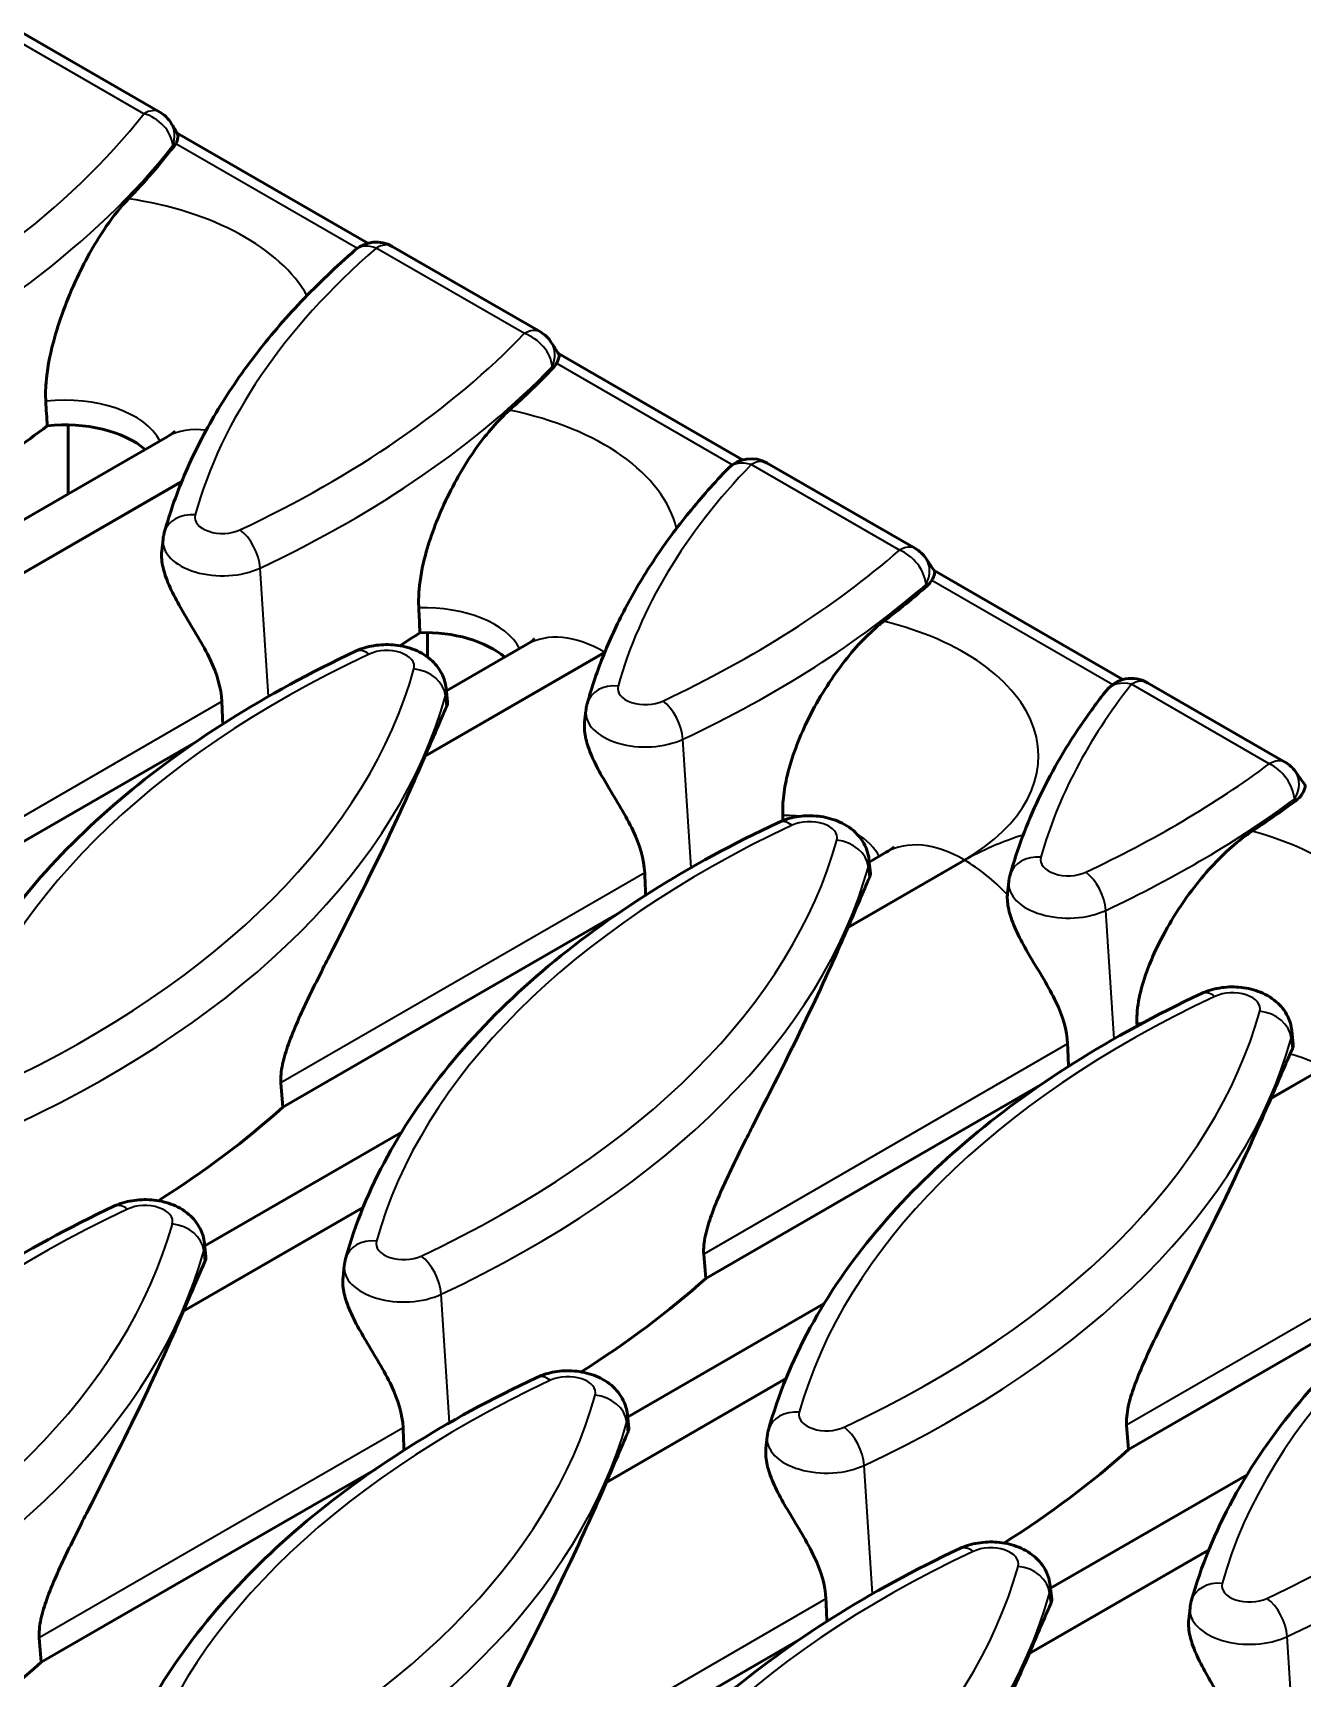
# Model space of a CAD drawing. Header units: millimetres. Extents: x 0 to 1485, y 0 to 1050.
# Drawn here: x 157.71 to 187.42, y 263.75 to 302.25 of the extents above; entities that cross this region are included whole.
import ezdxf

# ---------------------------------------------------------------- set-up
doc = ezdxf.new("R2010")
doc.units = ezdxf.units.MM
doc.header["$LTSCALE"] = 2.5
doc.layers.add('Sichtbar (ISO)', color=7, linetype='Continuous', lineweight=50)
doc.layers.add('Sichtbar schmal (ISO)', color=7, linetype='Continuous', lineweight=35)

msp = doc.modelspace()

# ---------------------------------------------------------------- linework, layer by layer
at = {"layer": 'Sichtbar (ISO)'}
for p, q in [((157.469, 302.248), (160.68, 300.394)), ((165.548, 297.325), (161.086, 299.901)), ((166.123, 297.251), (169.589, 295.251)), ((174.324, 292.258), (170.011, 294.748)), ((158.532, 293.076), (158.532, 291.459)), ((157.49, 290.857), (160.85, 292.797)), ((174.899, 292.185), (178.369, 290.181)), ((160.756, 290.401), (160.727, 290.127)), ((183.228, 287.117), (178.808, 289.669)), ((166.95, 288.216), (166.95, 287.643)), ((167.389, 286.853), (169.268, 287.937)), ((167.382, 286.915), (167.417, 286.598)), ((183.803, 287.044), (187.029, 285.181)), ((170.656, 286.397), (170.626, 286.122)), ((161.492, 285.638), (153.661, 281.117)), ((177.289, 282.848), (177.686, 283.077)), ((177.282, 282.911), (177.316, 282.593)), ((180.555, 282.392), (180.526, 282.117)), ((171.391, 281.634), (163.561, 277.113)), ((187.181, 278.906), (187.215, 278.598)), ((163.561, 277.113), (163.515, 277.679)), ((181.291, 277.629), (173.46, 273.108)), ((161.732, 273.866), (166.334, 276.523)), ((161.726, 273.929), (161.76, 273.612)), ((164.999, 273.411), (164.969, 273.136)), ((173.46, 273.108), (173.415, 273.675)), ((190.552, 273.256), (183.36, 269.103)), ((171.632, 269.862), (176.233, 272.519)), ((171.625, 269.924), (171.659, 269.607)), ((183.36, 269.103), (183.314, 269.67)), ((174.898, 269.406), (174.869, 269.131)), ((165.735, 268.647), (157.904, 264.126)), ((181.531, 265.857), (186.133, 268.514)), ((181.525, 265.92), (181.559, 265.602)), ((184.798, 265.401), (184.768, 265.126)), ((157.904, 264.126), (157.858, 264.693)), ((175.634, 264.643), (167.804, 260.122))]:
    msp.add_line(p, q, dxfattribs=at)
for centre, start, end in [((160.305, 299.745), 31.1538, 60), ((165.748, 296.602), 60, 130.8976), ((169.214, 294.601), 32.8553, 60), ((174.524, 291.535), 60, 135.9753), ((177.994, 289.532), 34.2999, 60), ((183.428, 286.395), 60, 141.6695), ((186.654, 284.532), 35.5634, 60)]:
    msp.add_arc(centre, 0.75, start, end, dxfattribs=at)
for centre, major_axis, ratio, start_param, end_param in [((83.678, 346.62), (81.253, -64.118), 0.218411, 0.521916, 0.527112), ((135.425, 306.244), (28.061, 0), 0.57735, 5.775514, 5.859684), ((90.882, 341.625), (84.458, -67.069), 0.21662, 0.564263, 0.569521), ((145.324, 302.239), (28.061, 0), 0.57735, 5.707584, 5.77881), ((135.425, 302.978), (28.411, 0), 0.57735, 5.542918, 5.633306), ((158.471, 291.777), (-2.25, 0), 0.57735, 3.733481, 4.903359), ((99.145, 335.85), (86.555, -69.006), 0.215382, 0.604391, 0.609741), ((155.224, 298.235), (28.061, 0), 0.57735, 5.637221, 5.699786), ((145.324, 298.973), (28.411, 0), 0.57735, 5.542918, 5.567797), ((166.889, 286.917), (-2.25, 0), 0.57735, 3.733481, 4.765474), ((139.668, 289.253), (28.061, 0), 0.57735, 6.037665, 6.038748), ((108.449, 329.382), (87.523, -69.96), 0.214492, 0.643111, 0.648598), ((165.123, 294.23), (28.061, 0), 0.57735, 5.564998, 5.622024), ((149.567, 285.248), (28.061, 0), 0.57735, 6.037665, 6.038748), ((159.467, 281.244), (28.061, 0), 0.57735, 6.037665, 6.038748), ((139.668, 285.987), (28.411, 0), 0.57735, 5.542918, 5.711515), ((149.567, 281.982), (28.411, 0), 0.57735, 5.542918, 5.711515), ((134.011, 276.267), (28.061, 0), 0.57735, 6.037665, 6.038748), ((159.467, 277.978), (28.411, 0), 0.57735, 5.542918, 5.711515), ((143.91, 272.262), (28.061, 0), 0.57735, 6.037665, 6.038748), ((134.011, 273.001), (28.411, 0), 0.57735, 5.542918, 5.711515), ((153.81, 268.258), (28.061, 0), 0.57735, 6.037665, 6.038748)]:
    msp.add_ellipse(centre, major_axis=major_axis, ratio=ratio, start_param=start_param, end_param=end_param, dxfattribs=at)
for points, knots in [([(161.095, 299.886), (161.1, 299.878), (161.103, 299.868), (161.111, 299.824), (161.103, 299.779), (161.076, 299.706), (161.067, 299.686), (161.056, 299.664)], [0.0924073, 0.0924073, 0.0924073, 0.0924073, 0.1208521, 0.1208521, 0.2067367, 0.2067367, 0.235931, 0.235931, 0.235931, 0.235931]), ([(158.011, 293.629), (158.007, 293.694), (158.006, 293.759), (158.007, 293.904), (158.01, 293.982), (158.039, 294.353), (158.096, 294.671), (158.317, 295.496), (158.508, 296.015), (158.952, 296.96), (159.185, 297.37), (159.6, 297.972), (159.774, 298.189), (159.947, 298.368)], [-1.59684, -1.59684, -1.59684, -1.59684, -1.53798, -1.53798, -1.470583, -1.470583, -1.224716, -1.224716, -0.882562, -0.882562, -0.580215, -0.580215, -0.366473, -0.366473, -0.366473, -0.366473]), ([(160.786, 290.559), (160.919, 291.037), (161.088, 291.512), (161.493, 292.447), (161.729, 292.908), (162.268, 293.813), (162.569, 294.257), (163.235, 295.125), (163.598, 295.55), (164.385, 296.377), (164.807, 296.779), (165.257, 297.169)], [5.6570493, 5.6570493, 5.6570493, 5.6570493, 5.7427837, 5.7427837, 5.828518, 5.828518, 5.9142524, 5.9142524, 5.9999868, 5.9999868, 6.0857211, 6.0857211, 6.0857211, 6.0857211]), ([(170.018, 294.738), (170.027, 294.724), (170.03, 294.704), (170.024, 294.644), (170.01, 294.6), (169.979, 294.535), (169.974, 294.527), (169.97, 294.518)], [0.0828078, 0.0828078, 0.0828078, 0.0828078, 0.1345371, 0.1345371, 0.2007554, 0.2007554, 0.2100856, 0.2100856, 0.2100856, 0.2100856]), ([(166.742, 288.793), (166.739, 288.859), (166.738, 288.926), (166.74, 289.07), (166.744, 289.147), (166.774, 289.486), (166.825, 289.756), (167.007, 290.439), (167.17, 290.874), (167.583, 291.748), (167.832, 292.173), (168.345, 292.893), (168.605, 293.191), (168.864, 293.421)], [-1.455921, -1.455921, -1.455921, -1.455921, -1.406192, -1.406192, -1.3509, -1.3509, -1.166398, -1.166398, -0.88306, -0.88306, -0.580454, -0.580454, -0.295552, -0.295552, -0.295552, -0.295552]), ([(160.85, 292.797), (160.92, 292.838), (160.972, 292.874), (161.027, 292.917), (161.039, 292.928), (161.039, 292.928)], [3.1415927, 3.1415927, 3.1415927, 3.1415927, 3.2862916, 3.2862916, 3.4018536, 3.4018536, 3.4018536, 3.4018536]), ([(170.686, 286.554), (170.794, 286.945), (170.926, 287.332), (171.236, 288.099), (171.414, 288.478), (171.814, 289.226), (172.036, 289.595), (172.522, 290.321), (172.786, 290.677), (173.355, 291.377), (173.66, 291.721), (173.985, 292.056)], [5.6570493, 5.6570493, 5.6570493, 5.6570493, 5.7269932, 5.7269932, 5.7969371, 5.7969371, 5.866881, 5.866881, 5.936825, 5.936825, 6.0067689, 6.0067689, 6.0067689, 6.0067689]), ([(160.756, 290.401), (160.757, 290.412), (160.759, 290.423), (160.762, 290.444), (160.763, 290.455), (160.767, 290.476), (160.769, 290.486), (160.773, 290.507), (160.776, 290.518), (160.781, 290.538), (160.783, 290.548), (160.786, 290.559)], [5.5596905, 5.5596905, 5.5596905, 5.5596905, 5.57916226, 5.57916226, 5.59863402, 5.59863402, 5.61810578, 5.61810578, 5.63757754, 5.63757754, 5.6570493, 5.6570493, 5.6570493, 5.6570493]), ([(160.727, 290.127), (160.72, 290.063), (160.719, 289.996), (160.736, 289.803), (160.768, 289.672), (160.857, 289.407), (160.927, 289.251), (161.087, 288.938), (161.176, 288.782), (161.465, 288.293), (161.691, 287.939), (162.016, 287.257), (162.119, 286.926), (162.132, 286.601)], [3.8013839, 3.8013839, 3.8013839, 3.8013839, 3.8486369, 3.8486369, 3.9329934, 3.9329934, 4.0314686, 4.0314686, 4.1299438, 4.1299438, 4.3729414, 4.3729414, 4.5970062, 4.5970062, 4.5970062, 4.5970062]), ([(178.813, 289.662), (178.813, 289.662), (178.813, 289.662), (178.824, 289.645), (178.825, 289.616), (178.803, 289.54), (178.785, 289.497), (178.756, 289.445)], [0.0767477, 0.0767477, 0.0767477, 0.0767477, 0.0767823, 0.0767823, 0.1493241, 0.1493241, 0.2065298, 0.2065298, 0.2065298, 0.2065298]), ([(175.265, 283.935), (175.26, 284.048), (175.262, 284.164), (175.286, 284.457), (175.314, 284.634), (175.448, 285.226), (175.605, 285.651), (176.009, 286.513), (176.274, 286.956), (176.835, 287.725), (177.128, 288.053), (177.494, 288.374), (177.563, 288.43), (177.631, 288.482)], [-1.351817, -1.351817, -1.351817, -1.351817, -1.273004, -1.273004, -1.158051, -1.158051, -0.893248, -0.893248, -0.584214, -0.584214, -0.289153, -0.289153, -0.220892, -0.220892, -0.220892, -0.220892]), ([(165.264, 287.781), (165.402, 287.846), (165.543, 287.887), (165.838, 287.936), (165.991, 287.942), (166.296, 287.917), (166.447, 287.886), (166.741, 287.779), (166.884, 287.703), (167.12, 287.5), (167.218, 287.387), (167.336, 287.144), (167.37, 287.032), (167.382, 286.915)], [0.102537, 0.102537, 0.102537, 0.102537, 0.502627, 0.502627, 0.927097, 0.927097, 1.350551, 1.350551, 1.766423, 1.766423, 2.082244, 2.082244, 2.294291, 2.294291, 2.294291, 2.294291]), ([(169.268, 287.937), (169.338, 287.978), (169.389, 288.014), (169.445, 288.057), (169.456, 288.068), (169.456, 288.068)], [3.1415927, 3.1415927, 3.1415927, 3.1415927, 3.2862916, 3.2862916, 3.4018536, 3.4018536, 3.4018536, 3.4018536]), ([(155.129, 277.572), (155.356, 278.386), (155.684, 279.187), (156.532, 280.742), (157.051, 281.496), (158.266, 282.945), (158.961, 283.64), (160.51, 284.957), (161.365, 285.58), (163.214, 286.744), (164.209, 287.285), (165.264, 287.781)], [5.6570493, 5.6570493, 5.6570493, 5.6570493, 5.8027839, 5.8027839, 5.9485186, 5.9485186, 6.0942532, 6.0942532, 6.2399879, 6.2399879, 6.3857225, 6.3857225, 6.3857225, 6.3857225]), ([(180.585, 282.549), (180.669, 282.85), (180.766, 283.148), (180.988, 283.741), (181.113, 284.035), (181.389, 284.617), (181.54, 284.906), (181.868, 285.476), (182.045, 285.758), (182.423, 286.314), (182.625, 286.589), (182.839, 286.86)], [5.6570493, 5.6570493, 5.6570493, 5.6570493, 5.7108399, 5.7108399, 5.7646305, 5.7646305, 5.8184212, 5.8184212, 5.8722118, 5.8722118, 5.9260024, 5.9260024, 5.9260024, 5.9260024]), ([(166.894, 285.332), (166.992, 285.559), (167.082, 285.77), (167.245, 286.149), (167.322, 286.329), (167.394, 286.487)], [5.6696828, 5.6696828, 5.6696828, 5.6696828, 5.9076607, 5.9076607, 6.1399115, 6.1399115, 6.1399115, 6.1399115]), ([(170.656, 286.397), (170.657, 286.407), (170.658, 286.418), (170.661, 286.439), (170.663, 286.45), (170.666, 286.471), (170.668, 286.482), (170.673, 286.503), (170.675, 286.513), (170.68, 286.533), (170.683, 286.544), (170.686, 286.554)], [5.5596905, 5.5596905, 5.5596905, 5.5596905, 5.57916226, 5.57916226, 5.59863402, 5.59863402, 5.61810578, 5.61810578, 5.63757754, 5.63757754, 5.6570493, 5.6570493, 5.6570493, 5.6570493]), ([(170.626, 286.122), (170.619, 286.058), (170.619, 285.991), (170.636, 285.798), (170.668, 285.668), (170.757, 285.403), (170.826, 285.246), (170.986, 284.934), (171.076, 284.778), (171.365, 284.288), (171.591, 283.934), (171.916, 283.252), (172.018, 282.921), (172.032, 282.596)], [3.8013839, 3.8013839, 3.8013839, 3.8013839, 3.8486369, 3.8486369, 3.9329934, 3.9329934, 4.0314686, 4.0314686, 4.1299438, 4.1299438, 4.3729414, 4.3729414, 4.5970062, 4.5970062, 4.5970062, 4.5970062]), ([(163.515, 277.679), (163.51, 277.743), (163.511, 277.813), (163.524, 277.961), (163.537, 278.04), (163.589, 278.279), (163.64, 278.442), (163.821, 278.947), (163.987, 279.307), (164.323, 280.009), (164.495, 280.349), (165.109, 281.558), (165.583, 282.486), (166.34, 284.076), (166.643, 284.754), (166.887, 285.315)], [0.001445, 0.001445, 0.001445, 0.001445, 0.046776, 0.046776, 0.093551, 0.093551, 0.187102, 0.187102, 0.417891, 0.417891, 0.64868, 0.64868, 1.339149, 1.339149, 1.926999, 1.926999, 1.926999, 1.926999]), ([(187.487, 284.655), (187.489, 284.652), (187.491, 284.649), (187.499, 284.626), (187.494, 284.591), (187.46, 284.512), (187.444, 284.48), (187.422, 284.442)], [0.071623, 0.071623, 0.071623, 0.071623, 0.0839687, 0.0839687, 0.1618309, 0.1618309, 0.2033468, 0.2033468, 0.2033468, 0.2033468]), ([(187.422, 284.442), (187.42, 284.439), (187.418, 284.437), (187.382, 284.379), (187.333, 284.328), (187.271, 284.282)], [0.16446665, 0.16446665, 0.16446665, 0.16446665, 0.16762712, 0.16762712, 0.22766396, 0.22766396, 0.22766396, 0.22766396]), ([(165.029, 273.568), (165.255, 274.382), (165.584, 275.182), (166.432, 276.737), (166.951, 277.492), (168.166, 278.941), (168.861, 279.635), (170.41, 280.953), (171.264, 281.576), (173.113, 282.74), (174.108, 283.281), (175.163, 283.776)], [5.6570493, 5.6570493, 5.6570493, 5.6570493, 5.8027839, 5.8027839, 5.9485186, 5.9485186, 6.0942532, 6.0942532, 6.2399879, 6.2399879, 6.3857225, 6.3857225, 6.3857225, 6.3857225]), ([(175.163, 283.776), (175.301, 283.841), (175.443, 283.882), (175.737, 283.931), (175.891, 283.937), (176.195, 283.912), (176.347, 283.881), (176.64, 283.774), (176.784, 283.699), (177.02, 283.495), (177.117, 283.382), (177.235, 283.139), (177.269, 283.027), (177.282, 282.911)], [0.102537, 0.102537, 0.102537, 0.102537, 0.502627, 0.502627, 0.927097, 0.927097, 1.350551, 1.350551, 1.766423, 1.766423, 2.082244, 2.082244, 2.294291, 2.294291, 2.294291, 2.294291]), ([(183.556, 279.072), (183.553, 279.144), (183.554, 279.217), (183.564, 279.391), (183.576, 279.491), (183.666, 280.006), (183.826, 280.426), (184.206, 281.24), (184.493, 281.725), (185.129, 282.57), (185.447, 282.917), (185.933, 283.341), (186.094, 283.464), (186.253, 283.569)], [-1.334604, -1.334604, -1.334604, -1.334604, -1.283403, -1.283403, -1.216084, -1.216084, -0.941622, -0.941622, -0.589756, -0.589756, -0.290373, -0.290373, -0.144289, -0.144289, -0.144289, -0.144289]), ([(177.686, 283.077), (177.756, 283.118), (177.807, 283.154), (177.863, 283.196), (177.874, 283.208), (177.874, 283.208)], [3.1415927, 3.1415927, 3.1415927, 3.1415927, 3.2862916, 3.2862916, 3.4018536, 3.4018536, 3.4018536, 3.4018536]), ([(180.555, 282.392), (180.556, 282.403), (180.558, 282.413), (180.561, 282.435), (180.562, 282.445), (180.566, 282.466), (180.568, 282.477), (180.572, 282.498), (180.575, 282.508), (180.58, 282.529), (180.582, 282.539), (180.585, 282.549)], [5.5596905, 5.5596905, 5.5596905, 5.5596905, 5.57916226, 5.57916226, 5.59863402, 5.59863402, 5.61810578, 5.61810578, 5.63757754, 5.63757754, 5.6570493, 5.6570493, 5.6570493, 5.6570493]), ([(176.794, 281.328), (176.892, 281.554), (176.982, 281.765), (177.144, 282.144), (177.222, 282.325), (177.293, 282.482)], [5.6696828, 5.6696828, 5.6696828, 5.6696828, 5.9076607, 5.9076607, 6.1399115, 6.1399115, 6.1399115, 6.1399115]), ([(180.522, 282.079), (180.519, 282.027), (180.52, 281.973), (180.535, 281.793), (180.567, 281.663), (180.656, 281.398), (180.726, 281.241), (180.886, 280.929), (180.975, 280.773), (181.264, 280.284), (181.49, 279.929), (181.815, 279.248), (181.918, 278.916), (181.931, 278.592)], [3.8106928, 3.8106928, 3.8106928, 3.8106928, 3.8486369, 3.8486369, 3.9329934, 3.9329934, 4.0314686, 4.0314686, 4.1299438, 4.1299438, 4.3729414, 4.3729414, 4.5970062, 4.5970062, 4.5970062, 4.5970062]), ([(173.415, 273.675), (173.409, 273.739), (173.41, 273.808), (173.424, 273.956), (173.437, 274.035), (173.488, 274.275), (173.54, 274.438), (173.72, 274.942), (173.886, 275.303), (174.223, 276.004), (174.395, 276.344), (175.009, 277.554), (175.482, 278.481), (176.24, 280.071), (176.543, 280.75), (176.786, 281.311)], [0.001445, 0.001445, 0.001445, 0.001445, 0.046776, 0.046776, 0.093551, 0.093551, 0.187102, 0.187102, 0.417891, 0.417891, 0.64868, 0.64868, 1.339149, 1.339149, 1.926999, 1.926999, 1.926999, 1.926999]), ([(185.063, 279.771), (185.201, 279.836), (185.342, 279.877), (185.637, 279.927), (185.79, 279.933), (186.095, 279.907), (186.246, 279.877), (186.54, 279.769), (186.683, 279.694), (186.919, 279.49), (187.017, 279.377), (187.135, 279.135), (187.169, 279.023), (187.181, 278.906)], [0.102537, 0.102537, 0.102537, 0.102537, 0.502627, 0.502627, 0.927097, 0.927097, 1.350551, 1.350551, 1.766423, 1.766423, 2.082244, 2.082244, 2.294291, 2.294291, 2.294291, 2.294291]), ([(174.928, 269.563), (175.155, 270.377), (175.483, 271.178), (176.331, 272.733), (176.85, 273.487), (178.065, 274.936), (178.76, 275.63), (180.309, 276.948), (181.164, 277.571), (183.013, 278.735), (184.008, 279.276), (185.063, 279.771)], [5.6570493, 5.6570493, 5.6570493, 5.6570493, 5.8027839, 5.8027839, 5.9485186, 5.9485186, 6.0942532, 6.0942532, 6.2399879, 6.2399879, 6.3857225, 6.3857225, 6.3857225, 6.3857225]), ([(186.693, 277.323), (186.791, 277.549), (186.881, 277.761), (187.023, 278.091), (187.081, 278.226), (187.136, 278.35)], [5.6696828, 5.6696828, 5.6696828, 5.6696828, 5.9076607, 5.9076607, 6.0793916, 6.0793916, 6.0793916, 6.0793916]), ([(187.193, 278.479), (187.201, 278.498), (187.207, 278.517), (187.215, 278.557), (187.217, 278.579), (187.215, 278.598)], [-0.93493489, -0.93493489, -0.93493489, -0.93493489, -0.90152146, -0.90152146, -0.8594432, -0.8594432, -0.8594432, -0.8594432]), ([(183.314, 269.67), (183.309, 269.734), (183.31, 269.803), (183.323, 269.952), (183.336, 270.031), (183.388, 270.27), (183.439, 270.433), (183.62, 270.937), (183.786, 271.298), (184.122, 272), (184.294, 272.339), (184.908, 273.549), (185.382, 274.476), (186.139, 276.066), (186.442, 276.745), (186.686, 277.306)], [0.001445, 0.001445, 0.001445, 0.001445, 0.046776, 0.046776, 0.093551, 0.093551, 0.187102, 0.187102, 0.417891, 0.417891, 0.64868, 0.64868, 1.339149, 1.339149, 1.926999, 1.926999, 1.926999, 1.926999]), ([(184.828, 265.558), (185.054, 266.372), (185.383, 267.173), (186.231, 268.728), (186.75, 269.482), (187.965, 270.931), (188.66, 271.626), (190.209, 272.943), (191.063, 273.566), (192.912, 274.73), (193.907, 275.271), (194.962, 275.767)], [5.6570493, 5.6570493, 5.6570493, 5.6570493, 5.8027839, 5.8027839, 5.9485186, 5.9485186, 6.0942532, 6.0942532, 6.2399879, 6.2399879, 6.3857225, 6.3857225, 6.3857225, 6.3857225]), ([(159.607, 274.795), (159.745, 274.859), (159.886, 274.9), (160.181, 274.95), (160.334, 274.956), (160.639, 274.931), (160.79, 274.9), (161.084, 274.792), (161.228, 274.717), (161.464, 274.514), (161.561, 274.4), (161.679, 274.158), (161.713, 274.046), (161.726, 273.929)], [0.102537, 0.102537, 0.102537, 0.102537, 0.502627, 0.502627, 0.927097, 0.927097, 1.350551, 1.350551, 1.766423, 1.766423, 2.082244, 2.082244, 2.294291, 2.294291, 2.294291, 2.294291]), ([(149.472, 264.586), (149.699, 265.4), (150.027, 266.201), (150.875, 267.756), (151.395, 268.51), (152.609, 269.959), (153.304, 270.654), (154.854, 271.971), (155.708, 272.594), (157.557, 273.758), (158.552, 274.299), (159.607, 274.795)], [5.6570493, 5.6570493, 5.6570493, 5.6570493, 5.8027839, 5.8027839, 5.9485186, 5.9485186, 6.0942532, 6.0942532, 6.2399879, 6.2399879, 6.3857225, 6.3857225, 6.3857225, 6.3857225]), ([(161.237, 272.346), (161.28, 272.444), (161.32, 272.538), (161.496, 272.948), (161.625, 273.254), (161.737, 273.5)], [5.4826973, 5.4826973, 5.4826973, 5.4826973, 5.5850708, 5.5850708, 5.9462229, 5.9462229, 5.9462229, 5.9462229]), ([(164.999, 273.411), (165, 273.421), (165.001, 273.432), (165.004, 273.453), (165.006, 273.464), (165.01, 273.485), (165.012, 273.495), (165.016, 273.516), (165.018, 273.527), (165.023, 273.547), (165.026, 273.558), (165.029, 273.568)], [5.5596905, 5.5596905, 5.5596905, 5.5596905, 5.57916226, 5.57916226, 5.59863402, 5.59863402, 5.61810578, 5.61810578, 5.63757754, 5.63757754, 5.6570493, 5.6570493, 5.6570493, 5.6570493]), ([(164.969, 273.136), (164.963, 273.072), (164.962, 273.005), (164.979, 272.812), (165.011, 272.681), (165.1, 272.417), (165.17, 272.26), (165.329, 271.947), (165.419, 271.791), (165.708, 271.302), (165.934, 270.948), (166.259, 270.266), (166.361, 269.935), (166.375, 269.61)], [3.8013839, 3.8013839, 3.8013839, 3.8013839, 3.8486369, 3.8486369, 3.9329934, 3.9329934, 4.0314686, 4.0314686, 4.1299438, 4.1299438, 4.3729414, 4.3729414, 4.5970062, 4.5970062, 4.5970062, 4.5970062]), ([(157.858, 264.693), (157.853, 264.757), (157.854, 264.827), (157.868, 264.975), (157.88, 265.054), (157.932, 265.293), (157.984, 265.456), (158.164, 265.96), (158.33, 266.321), (158.667, 267.023), (158.838, 267.362), (159.453, 268.572), (159.926, 269.5), (160.683, 271.09), (160.986, 271.768), (161.23, 272.329)], [0.001445, 0.001445, 0.001445, 0.001445, 0.046776, 0.046776, 0.093551, 0.093551, 0.187102, 0.187102, 0.417891, 0.417891, 0.64868, 0.64868, 1.339149, 1.339149, 1.926999, 1.926999, 1.926999, 1.926999]), ([(159.372, 260.581), (159.598, 261.396), (159.927, 262.196), (160.775, 263.751), (161.294, 264.506), (162.509, 265.954), (163.204, 266.649), (164.753, 267.966), (165.607, 268.589), (167.456, 269.753), (168.451, 270.294), (169.506, 270.79)], [5.6570493, 5.6570493, 5.6570493, 5.6570493, 5.8027839, 5.8027839, 5.9485186, 5.9485186, 6.0942532, 6.0942532, 6.2399879, 6.2399879, 6.3857225, 6.3857225, 6.3857225, 6.3857225]), ([(169.506, 270.79), (169.644, 270.855), (169.786, 270.896), (170.08, 270.945), (170.234, 270.951), (170.539, 270.926), (170.69, 270.895), (170.983, 270.788), (171.127, 270.713), (171.363, 270.509), (171.46, 270.396), (171.578, 270.153), (171.613, 270.041), (171.625, 269.924)], [0.102537, 0.102537, 0.102537, 0.102537, 0.502627, 0.502627, 0.927097, 0.927097, 1.350551, 1.350551, 1.766423, 1.766423, 2.082244, 2.082244, 2.294291, 2.294291, 2.294291, 2.294291]), ([(171.137, 268.341), (171.235, 268.568), (171.325, 268.779), (171.487, 269.158), (171.565, 269.338), (171.636, 269.496)], [5.6696828, 5.6696828, 5.6696828, 5.6696828, 5.9076607, 5.9076607, 6.1399115, 6.1399115, 6.1399115, 6.1399115]), ([(174.898, 269.406), (174.899, 269.417), (174.901, 269.427), (174.904, 269.449), (174.905, 269.459), (174.909, 269.48), (174.911, 269.491), (174.915, 269.512), (174.918, 269.522), (174.923, 269.543), (174.925, 269.553), (174.928, 269.563)], [5.5596905, 5.5596905, 5.5596905, 5.5596905, 5.57916226, 5.57916226, 5.59863402, 5.59863402, 5.61810578, 5.61810578, 5.63757754, 5.63757754, 5.6570493, 5.6570493, 5.6570493, 5.6570493]), ([(174.869, 269.131), (174.862, 269.068), (174.862, 269), (174.878, 268.807), (174.91, 268.677), (175, 268.412), (175.069, 268.255), (175.229, 267.943), (175.319, 267.787), (175.608, 267.297), (175.833, 266.943), (176.158, 266.262), (176.261, 265.93), (176.274, 265.606)], [3.8013839, 3.8013839, 3.8013839, 3.8013839, 3.8486369, 3.8486369, 3.9329934, 3.9329934, 4.0314686, 4.0314686, 4.1299438, 4.1299438, 4.3729414, 4.3729414, 4.5970062, 4.5970062, 4.5970062, 4.5970062]), ([(167.758, 260.689), (167.753, 260.752), (167.754, 260.822), (167.767, 260.97), (167.78, 261.049), (167.831, 261.288), (167.883, 261.452), (168.063, 261.956), (168.229, 262.316), (168.566, 263.018), (168.738, 263.358), (169.352, 264.567), (169.825, 265.495), (170.583, 267.085), (170.886, 267.763), (171.129, 268.324)], [0.001445, 0.001445, 0.001445, 0.001445, 0.046776, 0.046776, 0.093551, 0.093551, 0.187102, 0.187102, 0.417891, 0.417891, 0.64868, 0.64868, 1.339149, 1.339149, 1.926999, 1.926999, 1.926999, 1.926999]), ([(169.271, 256.577), (169.498, 257.391), (169.826, 258.191), (170.674, 259.746), (171.194, 260.501), (172.408, 261.95), (173.103, 262.644), (174.653, 263.962), (175.507, 264.585), (177.356, 265.749), (178.351, 266.29), (179.406, 266.785)], [5.6570493, 5.6570493, 5.6570493, 5.6570493, 5.8027839, 5.8027839, 5.9485186, 5.9485186, 6.0942532, 6.0942532, 6.2399879, 6.2399879, 6.3857225, 6.3857225, 6.3857225, 6.3857225]), ([(179.406, 266.785), (179.544, 266.85), (179.685, 266.891), (179.98, 266.94), (180.133, 266.946), (180.438, 266.921), (180.589, 266.891), (180.883, 266.783), (181.027, 266.708), (181.263, 266.504), (181.36, 266.391), (181.478, 266.148), (181.512, 266.037), (181.525, 265.92)], [0.102537, 0.102537, 0.102537, 0.102537, 0.502627, 0.502627, 0.927097, 0.927097, 1.350551, 1.350551, 1.766423, 1.766423, 2.082244, 2.082244, 2.294291, 2.294291, 2.294291, 2.294291]), ([(181.036, 264.337), (181.134, 264.563), (181.224, 264.774), (181.387, 265.154), (181.465, 265.334), (181.536, 265.491)], [5.6696828, 5.6696828, 5.6696828, 5.6696828, 5.9076607, 5.9076607, 6.1399115, 6.1399115, 6.1399115, 6.1399115]), ([(184.798, 265.401), (184.799, 265.412), (184.8, 265.423), (184.803, 265.444), (184.805, 265.454), (184.809, 265.476), (184.811, 265.486), (184.815, 265.507), (184.817, 265.517), (184.822, 265.538), (184.825, 265.548), (184.828, 265.558)], [5.5596905, 5.5596905, 5.5596905, 5.5596905, 5.57916226, 5.57916226, 5.59863402, 5.59863402, 5.61810578, 5.61810578, 5.63757754, 5.63757754, 5.6570493, 5.6570493, 5.6570493, 5.6570493]), ([(184.768, 265.126), (184.762, 265.063), (184.761, 264.995), (184.778, 264.802), (184.81, 264.672), (184.899, 264.407), (184.969, 264.25), (185.128, 263.938), (185.218, 263.782), (185.507, 263.293), (185.733, 262.938), (186.058, 262.257), (186.16, 261.925), (186.174, 261.601)], [3.8013839, 3.8013839, 3.8013839, 3.8013839, 3.8486369, 3.8486369, 3.9329934, 3.9329934, 4.0314686, 4.0314686, 4.1299438, 4.1299438, 4.3729414, 4.3729414, 4.5970062, 4.5970062, 4.5970062, 4.5970062]), ([(177.657, 256.684), (177.652, 256.748), (177.653, 256.817), (177.667, 256.965), (177.679, 257.044), (177.731, 257.284), (177.783, 257.447), (177.963, 257.951), (178.129, 258.312), (178.466, 259.013), (178.637, 259.353), (179.252, 260.563), (179.725, 261.49), (180.482, 263.08), (180.785, 263.759), (181.029, 264.32)], [0.001445, 0.001445, 0.001445, 0.001445, 0.046776, 0.046776, 0.093551, 0.093551, 0.187102, 0.187102, 0.417891, 0.417891, 0.64868, 0.64868, 1.339149, 1.339149, 1.926999, 1.926999, 1.926999, 1.926999])]:
    msp.add_open_spline(points, degree=3, knots=knots, dxfattribs=at)
for points, degree in [([(161.056, 299.664), (161.043, 299.638), (161.026, 299.612), (161.007, 299.586)], 3), ([(169.97, 294.518), (169.95, 294.481), (169.924, 294.444), (169.891, 294.41)], 3), ([(158.044, 293.053), (158.033, 293.245), (158.022, 293.437), (158.011, 293.629)], 3), ([(178.756, 289.445), (178.729, 289.398), (178.691, 289.352), (178.643, 289.31)], 3), ([(166.77, 288.215), (166.761, 288.407), (166.751, 288.6), (166.742, 288.793)], 3), ([(162.132, 286.601), (162.143, 286.341), (162.154, 286.077)], 2), ([(167.394, 286.487), (167.412, 286.527), (167.42, 286.565), (167.417, 286.598)], 3), ([(175.27, 283.821), (175.268, 283.859), (175.266, 283.897), (175.265, 283.935)], 3), ([(172.032, 282.596), (172.043, 282.337), (172.054, 282.072)], 2), ([(177.293, 282.482), (177.312, 282.522), (177.319, 282.561), (177.316, 282.593)], 3), ([(180.526, 282.117), (180.524, 282.105), (180.523, 282.092), (180.522, 282.079)], 3), ([(183.559, 279.012), (183.558, 279.032), (183.557, 279.052), (183.556, 279.072)], 3), ([(181.931, 278.592), (181.942, 278.332), (181.953, 278.067)], 2), ([(187.136, 278.35), (187.155, 278.394), (187.174, 278.437), (187.193, 278.479)], 3), ([(161.737, 273.5), (161.755, 273.541), (161.763, 273.579), (161.76, 273.612)], 3), ([(166.375, 269.61), (166.386, 269.35), (166.397, 269.086)], 2), ([(171.636, 269.496), (171.655, 269.536), (171.663, 269.574), (171.659, 269.607)], 3), ([(176.274, 265.606), (176.285, 265.346), (176.296, 265.081)], 2), ([(181.536, 265.491), (181.554, 265.531), (181.562, 265.57), (181.559, 265.602)], 3)]:
    msp.add_open_spline(points, degree=degree, dxfattribs=at)
at = {"layer": 'Sichtbar schmal (ISO)'}
for p, q in [((160.305, 300.357), (157.094, 302.211)), ((161.056, 299.664), (165.309, 297.209)), ((169.214, 295.214), (165.748, 297.214)), ((169.97, 294.518), (174.084, 292.143)), ((177.994, 290.144), (174.524, 292.148)), ((156.987, 289.32), (161.193, 291.748)), ((161.2, 291.765), (156.995, 289.337)), ((163.221, 286.722), (163.028, 289.727)), ((178.756, 289.445), (182.988, 287.002)), ((166.887, 285.315), (171.093, 287.744)), ((171.093, 287.756), (166.894, 285.332)), ((186.654, 285.144), (183.428, 287.007)), ((162.132, 286.601), (153.616, 281.684)), ((167.394, 286.487), (167.368, 286.738)), ((173.121, 282.717), (172.927, 285.722)), ((172.032, 282.596), (163.515, 277.679)), ((176.786, 281.311), (179.522, 282.89)), ((179.511, 282.896), (176.794, 281.328)), ((177.293, 282.482), (177.267, 282.733)), ((183.02, 278.712), (182.827, 281.718)), ((187.193, 278.479), (187.167, 278.728)), ((181.931, 278.592), (173.415, 273.675)), ((186.686, 277.306), (187.94, 278.03)), ((187.929, 278.036), (186.693, 277.323)), ((161.23, 272.329), (165.436, 274.758)), ((165.443, 274.774), (161.237, 272.346)), ((161.737, 273.5), (161.711, 273.752)), ((190.511, 273.825), (183.314, 269.67)), ((167.464, 269.731), (167.27, 272.736)), ((171.129, 268.324), (175.335, 270.753)), ((175.342, 270.77), (171.137, 268.341)), ((166.375, 269.61), (157.858, 264.693)), ((171.636, 269.496), (171.61, 269.747)), ((177.364, 265.726), (177.17, 268.732)), ((185.242, 266.765), (181.036, 264.337)), ((181.029, 264.32), (185.235, 266.748)), ((176.274, 265.606), (167.758, 260.689)), ((181.536, 265.491), (181.51, 265.742)), ((187.263, 261.721), (187.069, 264.727))]:
    msp.add_line(p, q, dxfattribs=at)
for centre, major_axis, ratio, start_param, end_param in [((135.425, 306.856), (27.308, 0), 0.57735, 5.39525, 5.858286), ((160.305, 299.745), (0.375, 0.65), 0.57735, 0, 0.785398), ((160.305, 299.745), (-0.59, 0.463), 0.743894, 3.75667, 5.2402), ((160.305, 299.745), (0.642, 0.388), 0.845874, 5.475088, 6.283185), ((135.425, 306.297), (-28.055, 0), 0.57735, 2.253657, 2.716693), ((158.471, 295.043), (5.945, 0), 0.57735, 0.31376, 1.320007), ((188.471, 288.47), (-27.308, 0), 0.57735, 5.695251, 6.123923), ((165.748, 296.602), (-0.491, 0.567), 0.679397, 5.377535, 6.283185), ((165.748, 296.602), (0.375, 0.65), 0.57735, 0, 0.785398), ((169.214, 294.601), (0.375, 0.65), 0.57735, 0, 0.785398), ((145.324, 302.852), (27.308, 0), 0.57735, 5.39525, 5.777432), ((169.214, 294.601), (-0.541, 0.519), 0.714279, 3.829541, 5.313071), ((169.214, 294.601), (0.63, 0.407), 0.824335, 5.38052, 6.283185), ((145.324, 302.293), (-28.055, 0), 0.57735, 2.253657, 2.63584), ((158.471, 292.323), (2.308, 0), 0.57735, 0.288322, 1.7715), ((166.889, 290.183), (5.945, 0), 0.57735, 0.137895, 1.232248), ((162.675, 289.636), (-1.825, 3.161), 0.57735, 5.858073, 6.283185), ((174.524, 291.535), (-0.539, 0.521), 0.712998, 5.315782, 6.283185), ((174.524, 291.535), (0.375, 0.65), 0.57735, 0, 0.785398), ((198.371, 284.465), (-27.308, 0), 0.57735, 5.774204, 6.123923), ((161.509, 290.358), (-0.723, 0.201), 0.806163, 4.933018, 6.283185), ((162.148, 290.911), (-0.647, 0), 0.57735, 6.123923, 8.536843), ((162.148, 290.352), (-1.394, 0), 0.57735, 6.221282, 8.536843), ((162.556, 290.008), (-0.319, 0.679), 0.515222, 4.060529, 5.544059), ((155.224, 298.847), (27.308, 0), 0.57735, 5.39525, 5.698419), ((177.994, 289.532), (0.375, 0.65), 0.57735, 0, 0.785398), ((177.994, 289.532), (-0.493, 0.565), 0.680828, 3.891691, 5.375221), ((177.994, 289.532), (0.62, 0.423), 0.802504, 5.291648, 6.283185), ((155.224, 298.288), (-28.055, 0), 0.57735, 2.253657, 2.556826), ((166.889, 287.463), (2.308, 0), 0.57735, 0.288322, 1.634685), ((175.307, 285.323), (5.945, 0), 0.57735, 5.497787, 7.452372), ((171.093, 284.776), (-1.825, 3.161), 0.57735, 5.497787, 6.283185), ((182.814, 275.483), (-27.308, 0), 0.57735, 5.39525, 6.123923), ((165.582, 287.102), (-0.319, 0.679), 0.515222, 5.544059, 6.283185), ((165.991, 287.424), (0.647, 0), 0.57735, 6.123923, 8.536843), ((166.889, 290.183), (-5.945, 0), 0.57735, 2.356194, 2.357848), ((139.668, 289.866), (27.308, 0), 0.57735, 5.39525, 6.123923), ((166.63, 286.753), (0.723, -0.201), 0.806163, 0.307895, 1.791425), ((165.991, 286.865), (1.394, 0), 0.57735, 6.123923, 6.345089), ((171.408, 286.353), (-0.723, 0.201), 0.806163, 4.933018, 6.283185), ((172.047, 286.906), (-0.647, 0), 0.57735, 6.123923, 8.536843), ((208.27, 280.46), (-27.308, 0), 0.57735, 5.85497, 6.123923), ((183.428, 286.395), (-0.588, 0.465), 0.742774, 5.24338, 6.283185), ((183.428, 286.395), (0.375, 0.65), 0.57735, 0, 0.785398), ((139.668, 289.307), (28.055, 0), 0.57735, 5.39525, 6.123923), ((172.047, 286.347), (-1.394, 0), 0.57735, 6.221282, 8.536843), ((172.456, 286.004), (-0.319, 0.679), 0.515222, 4.060529, 5.544059), ((186.654, 284.532), (0.375, 0.65), 0.57735, 0, 0.785398), ((165.123, 294.842), (27.308, 0), 0.57735, 5.39525, 5.620658), ((186.654, 284.532), (-0.446, 0.603), 0.643759, 3.944793, 5.428323), ((186.654, 284.532), (0.61, 0.436), 0.780165, 5.206854, 6.283185), ((165.123, 294.283), (-28.055, 0), 0.57735, 2.253657, 2.479065), ((192.714, 271.479), (-27.308, 0), 0.57735, 5.39525, 6.123923), ((175.482, 283.097), (-0.319, 0.679), 0.515222, 5.544059, 6.283185), ((175.307, 282.603), (-2.308, 0), 0.57735, 4.552442, 4.730754), ((175.89, 283.42), (0.647, 0), 0.57735, 6.123923, 8.536843), ((149.567, 285.861), (27.308, 0), 0.57735, 5.39525, 6.123923), ((176.529, 282.748), (0.723, -0.201), 0.806163, 0.307895, 1.791425), ((175.307, 282.603), (2.308, 0), 0.57735, 0.288322, 0.753269), ((179.511, 279.916), (-1.825, 3.161), 0.57735, 5.497787, 6.283185), ((183.725, 280.463), (5.945, 0), 0.57735, 2.067858, 2.356194), ((183.725, 280.463), (5.945, 0), 0.57735, 5.497787, 7.414736), ((181.308, 282.348), (-0.723, 0.201), 0.806163, 4.933018, 6.283185), ((181.947, 282.901), (-0.647, 0), 0.57735, 6.123923, 8.536843), ((149.567, 285.302), (28.055, 0), 0.57735, 5.39525, 6.123923), ((175.89, 282.861), (1.394, 0), 0.57735, 6.123923, 6.345089), ((179.522, 279.91), (-1.825, 3.161), 0.57735, 5.099691, 5.497787), ((182.355, 281.999), (-0.319, 0.679), 0.515222, 4.060529, 5.544059), ((181.947, 282.342), (-1.394, 0), 0.57735, 6.221282, 8.536843), ((202.613, 267.474), (-27.308, 0), 0.57735, 5.39525, 6.123923), ((185.381, 279.093), (-0.319, 0.679), 0.515222, 5.544059, 6.283185), ((185.79, 279.415), (0.647, 0), 0.57735, 6.123923, 8.536843), ((159.467, 281.856), (27.308, 0), 0.57735, 5.39525, 6.123923), ((186.429, 278.743), (0.723, -0.201), 0.806163, 0.307895, 1.791425), ((159.467, 281.297), (28.055, 0), 0.57735, 5.39525, 6.123923), ((183.725, 277.743), (-2.308, 0), 0.57735, 4.733861, 4.785649), ((185.79, 278.856), (1.394, 0), 0.57735, 6.123923, 6.345089), ((187.929, 275.056), (-1.825, 3.161), 0.57735, 5.497787, 5.810007), ((212.513, 263.469), (-27.308, 0), 0.57735, 5.39525, 6.123923), ((169.366, 277.851), (27.308, 0), 0.57735, 5.39525, 6.123923), ((177.157, 262.497), (-27.308, 0), 0.57735, 5.39525, 6.123923), ((159.926, 274.116), (-0.319, 0.679), 0.515222, 5.544059, 6.283185), ((160.334, 274.438), (0.647, 0), 0.57735, 6.123923, 8.536843), ((169.366, 277.292), (28.055, 0), 0.57735, 5.39525, 6.123923), ((134.011, 276.879), (27.308, 0), 0.57735, 5.39525, 6.123923), ((160.973, 273.767), (0.723, -0.201), 0.806163, 0.307895, 1.791425), ((134.011, 276.32), (28.055, 0), 0.57735, 5.39525, 6.123923), ((160.334, 273.879), (1.394, 0), 0.57735, 6.123923, 6.345089), ((165.751, 273.367), (-0.723, 0.201), 0.806163, 4.933018, 6.283185), ((166.39, 273.92), (-0.647, 0), 0.57735, 6.123923, 8.536843), ((166.39, 273.361), (-1.394, 0), 0.57735, 6.221282, 8.536843), ((166.799, 273.017), (0.319, -0.679), 0.515222, 0.918936, 2.402466), ((187.057, 258.492), (-27.308, 0), 0.57735, 5.39525, 6.123923), ((169.825, 270.111), (-0.319, 0.679), 0.515222, 5.544059, 6.283185), ((170.233, 270.434), (0.647, 0), 0.57735, 6.123923, 8.536843), ((143.91, 272.875), (27.308, 0), 0.57735, 5.39525, 6.123923), ((170.872, 269.762), (0.723, -0.201), 0.806163, 0.307895, 1.791425), ((170.233, 269.875), (1.394, 0), 0.57735, 6.123923, 6.345089), ((175.651, 269.362), (-0.723, 0.201), 0.806163, 4.933018, 6.283185), ((176.29, 269.915), (-0.647, 0), 0.57735, 6.123923, 8.536843), ((143.91, 272.316), (28.055, 0), 0.57735, 5.39525, 6.123923), ((176.698, 269.013), (0.319, -0.679), 0.515222, 0.918936, 2.402466), ((176.29, 269.356), (-1.394, 0), 0.57735, 6.221282, 8.536843), ((179.725, 266.106), (-0.319, 0.679), 0.515222, 5.544059, 6.283185), ((180.133, 266.429), (0.647, 0), 0.57735, 6.123923, 8.536843), ((196.956, 254.488), (-27.308, 0), 0.57735, 5.39525, 6.123923), ((153.81, 268.87), (27.308, 0), 0.57735, 5.39525, 6.123923), ((180.772, 265.757), (0.723, -0.201), 0.806163, 0.307895, 1.791425), ((185.55, 265.357), (-0.723, 0.201), 0.806163, 4.933018, 6.283185), ((153.81, 268.311), (28.055, 0), 0.57735, 5.39525, 6.123923), ((180.133, 265.87), (1.394, 0), 0.57735, 6.123923, 6.345089), ((186.189, 265.91), (-0.647, 0), 0.57735, 6.123923, 8.536843), ((186.598, 265.008), (0.319, -0.679), 0.515222, 0.918936, 2.402466), ((186.189, 265.351), (-1.394, 0), 0.57735, 6.221282, 8.536843)]:
    msp.add_ellipse(centre, major_axis=major_axis, ratio=ratio, start_param=start_param, end_param=end_param, dxfattribs=at)
for points, knots in [([(161.007, 299.586), (161.003, 299.592), (161, 299.597), (160.993, 299.608), (160.989, 299.614), (160.985, 299.62)], [1.355133317, 1.355133317, 1.355133317, 1.355133317, 1.355821057, 1.355821057, 1.356593431, 1.356593431, 1.356593431, 1.356593431]), ([(169.891, 294.41), (169.886, 294.417), (169.882, 294.424), (169.874, 294.436), (169.87, 294.441), (169.867, 294.446)], [1.439093146, 1.439093146, 1.439093146, 1.439093146, 1.439936301, 1.439936301, 1.440514531, 1.440514531, 1.440514531, 1.440514531]), ([(178.643, 289.31), (178.637, 289.319), (178.631, 289.327), (178.622, 289.34), (178.62, 289.343), (178.617, 289.347)], [1.520141986, 1.520141986, 1.520141986, 1.520141986, 1.521118767, 1.521118767, 1.521536039, 1.521536039, 1.521536039, 1.521536039]), ([(187.271, 284.282), (187.264, 284.292), (187.256, 284.302), (187.247, 284.315), (187.245, 284.317), (187.243, 284.32)], [-1.54264704, -1.54264704, -1.54264704, -1.54264704, -1.541546977, -1.541546977, -1.541270649, -1.541270649, -1.541270649, -1.541270649])]:
    msp.add_open_spline(points, degree=3, knots=knots, dxfattribs=at)

doc.saveas('drawing.dxf')
